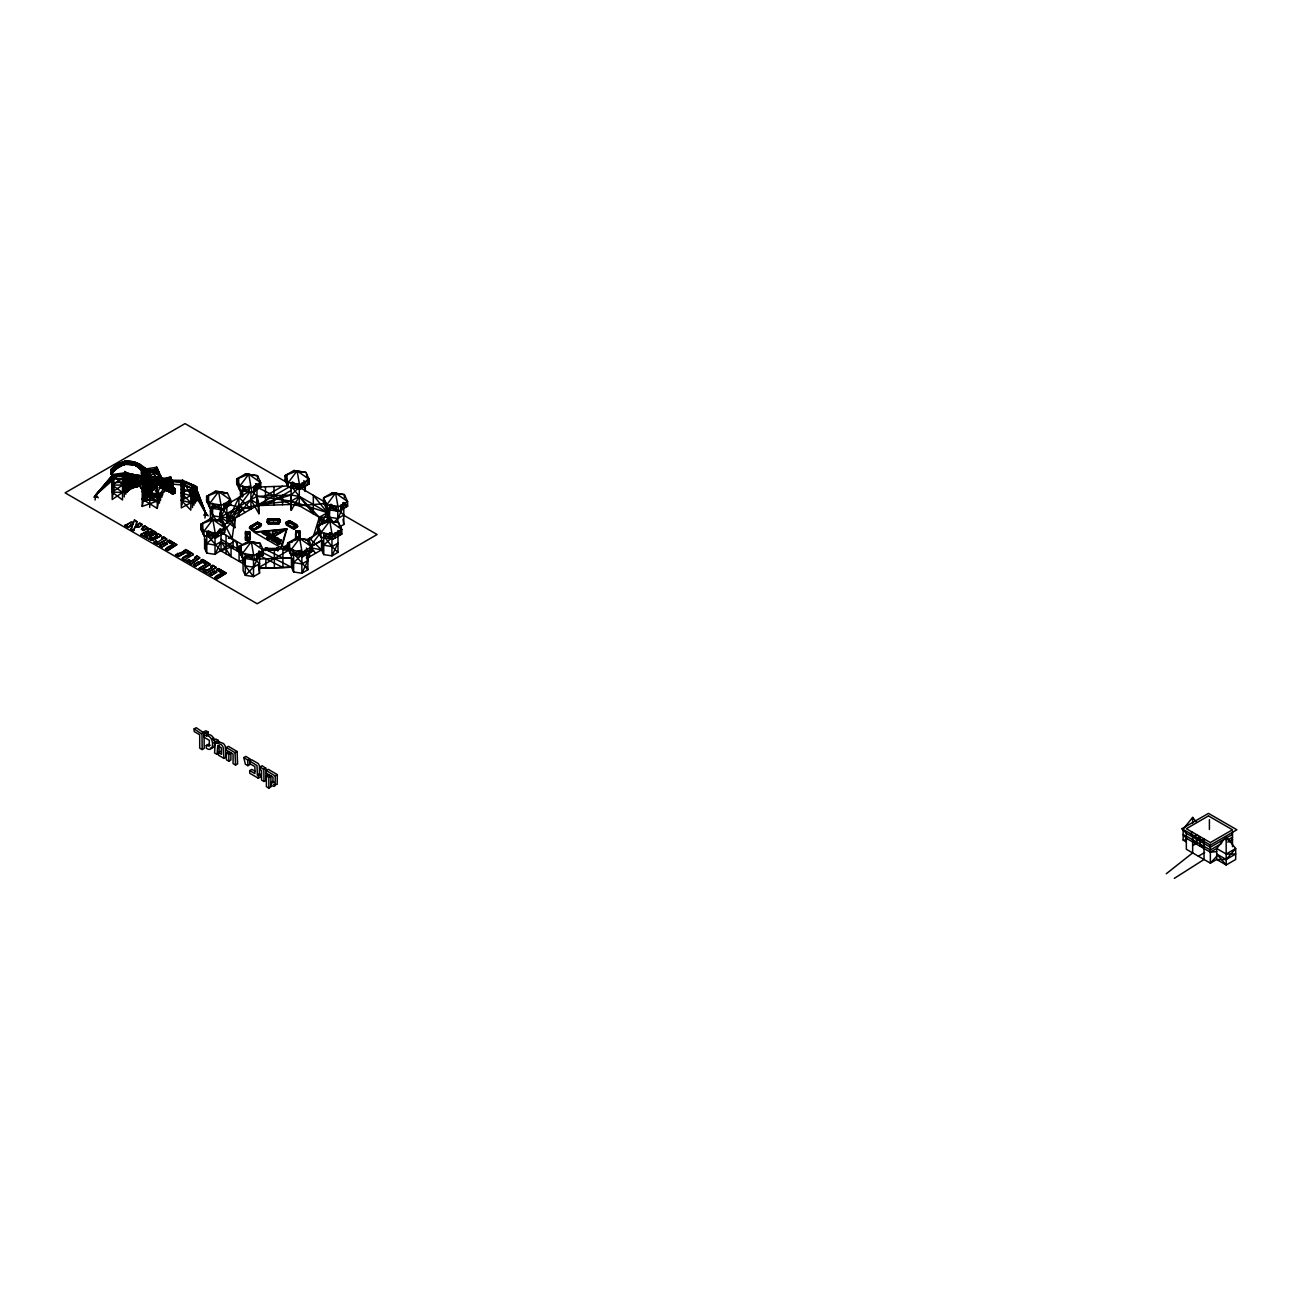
<?xml version="1.0" encoding="UTF-8"?>
<svg xmlns="http://www.w3.org/2000/svg" width="1302" height="1302" viewBox="0 0 1302 1302"><rect width="100%" height="100%" fill="white"/><g stroke="black" fill="none" stroke-linecap="round" stroke-linejoin="round"><path stroke-width="1.5" d="M93.89 497.169L113.014 474.498L113.844 490.024M157.933 478.745L151.227 476.565C148.168 478.42 143.79 504.167 145.157 488.445C146.133 485.825 138.158 480.731 143.904 481.414C143.952 487.892 141.072 480.145 140.746 477.688L141.169 480.698L143.464 482.798M136.677 475.946L125.871 472.659L122.567 474.986L122.502 499.935L112.167 492.123L113.795 482.619L126.766 482.017M124.243 496.957L124.308 473.537L112.574 475.279L95.762 495.037L95.046 500.017M125.806 494.304L125.806 492.807M125.838 482.554L125.871 472.659L113.014 474.498L112.07 477.15L112.2 499.512L122.518 492.433L125.822 486.753M127.287 491.765L127.303 490.268M156.012 484.181L155.198 487.225L150.755 491.131L150.951 493.035L146.638 498.454L149.828 495.02L151.634 488.575L156.11 485.125L155.752 482.098L169.309 478.778L132.755 474.498L129.582 476.158L124.927 471.503L127.319 477.606M265.868 568.095L265.885 558.786M1226.175 839.904L1226.175 836.779L1235.679 848.53L1235.679 859.483L1226.191 864.967L1216.686 859.483L1210.355 863.128L1186.334 849.262L1186.334 833.329L1181.923 828.707L1208.468 813.376L1236.9 829.781L1210.355 845.112L1181.923 828.707M258.561 523.046L257.519 522.118L250.13 526.447L253.499 528.872M280.19 522.151L278.661 521.793L278.221 523.306A14.859 8.577 0 0 1 273.632 523.306A14.859 8.577 0 0 1 269.026 523.306L278.221 523.306C277.635 517.952 281.248 517.984 279.198 522.818M132.104 474.888L130.623 475.442C135.831 471.894 140.388 481.073 137.8 485.141C136.271 488.201 128.719 486.72 127.303 491.977L124.894 491.684L124.699 490.415C126.066 481.512 121.883 490.984 130.135 489.34L142.374 483.905M155.654 485.32L154.71 488.592C151.146 489.536 148.037 500.407 146.654 496.778L146.296 497.901M147.5 493.019C142.26 504.346 156.468 491.359 144.571 492.791L146.508 487.925L144.164 484.295M143.643 483.563C143.22 486.899 145.857 506.608 149.16 493.572L149.714 492.709C152.806 490.691 156.354 486.802 155.687 482.798M144.522 487.192L146.101 498.373L144.961 488.803L150.235 486.167L146.703 484.474C143.497 488.575 145.417 493.523 146.052 494.988C142.26 489.617 162.197 476.223 146.784 490.236L143.952 488.95L142.618 483.286M131.746 475.523L132.755 474.498L135.082 475.181C144.799 484.588 132.169 485.516 127.563 491.147C127.466 493.849 122.762 489.78 125.757 489.064C123.137 490.903 126.148 494.076 127.563 491.147L130.135 489.34L129.907 487.16L126.961 484.946L125.562 486.932C122.583 486.85 129.891 486.557 128.166 483.66L126.587 481.707L126.701 476.255L129.403 476.89L135.392 481.805L137.605 482.44L138.028 481.333L132.43 476.304L131.339 476.776L125.204 483.612L125.399 488.722M126.408 491.733C125.35 485.776 133.846 487.859 134.545 483.107L138.696 481.17M144.131 484.246L148.9 483.026L152.106 485.337L149.242 486.948L146.8 486.606C142.683 483.986 138.305 473.179 143.936 482.033L149.795 481.61L152.659 484.051M258.414 522.899L257.584 522.135M125.513 487.859C125.724 497.755 124.016 486.199 125.497 486.199M147.5 486.346L146.67 480.34L151.227 476.565L159.446 479.331M151.227 476.565L151.097 479.706L147.728 484.604L147.435 483.302L148.265 478.697L157.249 482.261L157.249 508.464L142.227 499.024L144.424 493.686L145.661 494.451M172.385 483.465L173.036 489.178L172.141 485.239L172.971 482.245L170.513 478.68L170.529 476.727L159.316 480.763L161.822 484.279L172.678 489.698L174.761 488.95L175.135 492.758L172.808 494.044L170.383 491.847L159.316 487.615L161.774 486.883L170.318 490.87L171.164 492.888C173.02 495.509 176.649 490.675 174.793 492.4L171.652 493.523L175.217 491.733L175.331 489.991L171.441 484.686L170.513 478.68L166.444 478.436L161.171 483.009L171.376 487.387C176.128 491.668 169.797 494.825 169.439 489.308C170.66 483.27 176.063 488.999 175.217 491.733M164.98 490.528L160.341 495.525L153.018 496.274L149.388 494.353L155.459 486.33L147.142 496.143C147.712 500.945 143.562 495.444 145.157 492.921L145.336 487.859L149.112 488.38L153.457 486.069L155.573 482.391M277.277 549.997L277.261 547.654L279.246 549.298M282.534 504.737L282.664 495.346M145.58 493.8L144.571 492.791L145.206 485.483M145.873 492.612C144.652 498.227 150.267 490.057 148.9 490.626C161.708 486.037 134.106 477.964 149.112 488.38C149.437 491.847 148.2 493.165 148.802 488.95L147.354 487.371L148.737 484.751L156.565 479.82L142.911 477.964L143.692 482.212L147.37 480.568L150.153 480.943L154.01 482.847L152.464 483.726L153.49 485.874L158.828 480.145L152.464 483.726L148.347 483.091L147.728 484.604L151.357 480.975L151.195 479.087L156.012 483.075C153.506 486.476 149.844 486.037 149.828 489.617L147.679 492.14L142.227 491.635L143.627 488.185M142.488 483.66L137.947 485.955L125.822 488.51L126.327 492.319L124.715 491.114L125.773 488.152M145.287 491L148.168 492.84L148.493 491.505M145.726 495.053L146.508 498.096L144.392 492.189L145.173 488.982L142.862 483.856L144.961 490.61L146.247 489.373M267.203 548.793L265.429 547.849L265.25 550.6M268.358 549.46L267.626 548.354L266.405 548.842M267.219 548.793L267.219 548.5A14.859 8.577 0 0 1 271.825 548.5L271.825 548.5A14.859 8.577 0 0 1 276.415 548.5L277.261 547.654M268.375 549.151A14.859 8.577 0 0 1 272.964 549.151L272.964 549.151A14.859 8.577 0 0 1 276.805 549.102M298.972 532.616L298.744 531.07M146.377 488.771L145.157 489.096L144.652 491.57M171.083 491.928L173.329 492.921L172.808 494.044L168.788 491.147L170.188 485.792L171.718 485.255L173.736 488.299M208.157 515.804L205.602 513.069L195.43 486.151L193.998 485.418L190.824 487.778L190.841 510.124L181.287 500.375L183.973 489.422L194.909 493.181M138.386 481.724L136.938 482.277L136.417 485.353L128.149 487.534L124.504 484.067L128.41 478.518M268.912 522.183L268.879 520.393L269.026 523.306L268.586 521.793L267.056 522.151L268.114 522.867M276.529 548.207C278.221 551.885 275.536 548.093 268.212 550.095M146.198 493.653L146.215 492.986M148.347 494.174L148.347 492.953L148.688 493.995M143.773 481.17L142.911 477.964L146.703 484.474L146.849 487.29L144.587 489.715L145.14 491.049M148.363 491.245L147.744 492.27M148.9 490.626C149.258 492.189 155.15 486.281 155.654 483.726M220.152 521.174L220.835 507.926L220.835 522.688M328.853 521.451L329.455 510.058M269.026 522.46A14.859 8.577 0 0 0 273.632 522.46L273.632 523.306L273.632 522.46A14.859 8.577 0 0 0 278.221 522.46M133.455 474.709L149.095 477.297L135.082 475.8L133.309 474.481L131.258 475.051L125.35 473.244L127.157 476.532L124.927 471.503L138.028 481.333L132.902 480.91C130.493 483.254 125.773 480.405 125.464 483.465C121.9 487.778 132.527 485.5 133.243 483.172L134.545 483.107L134.106 482.017L126.75 482.879L125.204 483.612L124.992 486.639L127.547 484.832M325.598 503.532L299.281 505.729L291.062 504.46L291.062 495.02L299.281 487.192L325.598 502.393M131.03 476.369L128.231 474.27L134.236 478.339L135.392 481.805L128.166 483.66L125.887 481.935L127.921 480.503L127.677 478.68L128.491 480.584M298.711 537.921L299.981 536.961L297.198 536.782M141.121 479.999C142.553 479.917 141.527 479.543 140.746 477.688L143.383 480.877L141.397 482.147M171.278 480.357L170.529 476.727L171.587 481.105L172.222 479.901L167.128 479.055L163.482 482.098L163.954 485.255L162.652 488.429L170.627 492.416L168.218 490.919L167.958 488.689L172.938 482.782L168.202 483.53L166.184 485.207L162.034 483.579L159.316 480.763L168.202 483.53L171.376 487.387L170.171 489.585L171.441 492.644M125.464 483.465C122.242 490.821 130.916 475.653 136.58 482.733L137.605 482.44L135.571 477.85L133.309 475.588L130.623 475.637L126.31 482.554L126.31 484.084L129.907 487.16M124.878 487.371L124.943 485.939L124.894 487.143M127.336 478.745L127.482 476.402L132.902 480.91L131.307 484.751L129.809 483.628M129.403 487.632L130.233 488.266C130.9 490.642 123.82 491.407 126.685 488.25M126.05 488.266L126.017 486.736L126.506 488.201M147.159 495.265L147.451 494.158L147.224 495.492M257.552 522.525L261.344 523.99L260.709 526.35M285.789 546.677A14.859 8.577 0 0 0 284.292 547.686A1.676 1.156 48.1 0 1 284.292 546.84C281.281 545.196 286.652 552.064 286.814 547.556M329.064 522.216L328.462 510.384L327.355 512.663L319.332 517.301L313.505 535.952L311.211 538.589M219.501 521.06L220.835 507.926M220.005 520.686L220.835 512.483M328.218 521.272L329.552 508.154L336.144 509.163M328.722 520.979L329.064 517.708M128.149 487.534L128.263 490.952L125.562 491.782M246.745 532.453L246.745 533.039M296.498 524.543C294.04 525.471 298.907 525.829 297.279 526.594M295.554 526.366L289.223 522.509L289.077 520.979M145.254 492.286C145.97 489.943 140.876 479.51 143.806 487.729L145.303 492.107L143.448 487.192L144.001 484.767M155.98 484.718L148.558 491.7M151.52 491.977L151.618 489.373L149.6 490.398M156.549 482.798L158.828 480.145C153.555 483.514 158.047 482.131 147.647 486.736L146.215 491.359L148.444 492.107L146.052 493.67M164.996 488.12L161.627 487.925L161.822 484.279L158.779 484.67L164.28 487.257L165.387 489.991L170.432 492.075M125.741 491.196L125.871 490.105M143.952 488.95C142.423 486.297 143.969 481.349 143.301 486.883C145.905 491.554 144.831 485.532 143.236 484.686L143.09 483.807L145.206 489.991M146.654 495.411L146.377 498.406L146.98 496.567L145.515 496.371M147.093 496.762L146.638 498.113L147.842 495.769L145.482 495.444L146.231 498.259M142.504 480.389L141.104 481.04M285.805 547.524L288.93 545.375M142.439 482.163L143.725 480.454L142.813 482.521M204.919 518.05L205.602 513.069L195.43 486.151L185.063 481.61M228.306 538.182L232.098 538.768L234.881 518.359L250.928 499.822L258.968 504.46L291.257 501.091L327.355 512.663L328.82 515.722M288.507 544.269A14.859 8.577 0 0 0 287.53 544.968L287.53 545.815A14.859 8.577 0 0 0 286.635 546.222M148.737 484.751L148.884 483.644M169.569 483.986L167.991 479.331L165.517 479.364L173.719 489.324L173.719 491.912M126.75 486.264L126.603 480.568L127.612 479.754L130.102 481.626M128.084 478.013L127.921 480.503L126.799 478.339L127.612 479.754M155.735 482.065L154.971 487.111L150.381 489.796M156.549 532.746L153.652 531.086L151.65 532.485L152.725 533.12L151.65 532.485M280.19 519.726L279.295 520.344M278.384 550.6L278.384 548.175L277.57 548.777M152.399 530.711C131.046 540.135 160.244 531.297 149.584 528.726C145.385 529.051 149.958 531.704 147.565 529.881M278.888 523.99L268.358 523.99L268.179 519.042L269.498 518.766L268.651 519.27M147.435 497.25L149.079 494.809L145.092 492.693M142.162 483.058L132.088 483.856L131.437 487.941L131.958 485.662L130.281 483.791L125.285 488.087L124.764 492.042L125.806 491.586M146.54 497.738C153.213 495.248 141.788 492.677 146.54 496.697M266.373 549.346L267.415 549.314M294.333 528.319L294.268 527.147L293.487 528.4L286.993 524.641A1.676 0.96 -60 0 1 286.993 523.795L285.724 522.428L286.359 524.787M126.587 481.707L124.748 483.27L126.408 486.232L124.504 484.067M136.824 522.086L134.431 519.986L133.585 522.444L130.835 522.428L124.927 525.503L127.759 524.82M158.698 475.914L156.761 467.255L145.873 477.688L145.515 475.409L147.159 472.74C152.057 468.639 158.47 472.642 161.415 477.167L156.761 467.255L141.332 469.648L141.332 473.147L143.366 477.59L143.366 474.091L141.332 469.648L149.876 472.854M152.822 540.411L161.041 535.952L158.079 533.641C153.457 534.097 159.186 536.847 156.061 534.797M298.728 537.498L295.798 537.921A1.676 1.367 0 0 0 295.798 538.768A14.859 8.577 0 0 1 295.798 536.115A14.859 8.577 0 0 1 295.798 533.446A1.676 1.335 20.7 0 1 295.798 532.616L299.997 532.616M112.135 488.706L113.795 479.217L126.782 477.915M251.237 526.057L257.438 522.525M144.327 487.876L142.797 485.093L143.594 483.335M112.102 482.57L113.437 475.1L95.762 495.037L98.285 497.755M124.992 486.639C124.211 484.035 127.14 489.015 128.914 483.595L129.11 481.545L136.58 482.733L134.025 480.731M127.189 480.926L127.384 479.868L129.11 481.545L128.67 485.679M130.233 485.06L130.428 482.586L126.994 479.95M245.46 537.4L248.259 537.221M279.084 519.173L279.067 521.63M112.07 478.013L112.574 475.279L112.704 496.778M149.291 495.737L145.173 495.183L146.036 498.064M145.808 495.297L148.298 492.01L146.166 493.051M171.441 484.686L173.443 489.21L172.499 483.905L172.141 485.239L172.873 488.559L172.971 482.245L168.642 482.586L165.338 484.995L165.81 489.894L168.381 491.326M149.388 494.353L159.446 495.737L157.249 501.075L142.227 506.413L145.043 492.14L142.227 491.635L145.661 489.682M157.249 508.464L160.065 494.19M249.789 528.156L250 526.871M153.457 485.369L151.862 485.727L153.961 485.288L152.741 490.138L148.754 494.239M153.213 484.507L151.357 483.498L151.732 484.962L149.909 482.505L147.305 481.952L144.506 483.97L144.457 478.81L154.271 480.145L153.164 482.033L150.397 481.659M124.341 464.375L116.448 468.525L111.288 474.319L110.768 469.697L118.417 463.61L125.171 461.136L137.768 465.237L147.435 473.912L147.565 472.838L148.851 477.004L155.377 476.337L161.887 478.794L156.989 472.659L151.162 470.933L147.565 472.838L145.336 476.451M143.627 481.577L147.484 479.95L153.164 482.033L156.565 479.82L154.987 482.179L151.097 479.706L144.896 479.966L149.746 478.859L153.457 480.161L155.687 478.241L161.806 483.547L161.774 486.883L158.453 484.865L155.784 485.076L151.781 491.505L152.692 490.48M173.117 492.888L174.631 493.393L174.793 492.4M195.756 495.297L190.824 502.735L181.32 507.878L181.206 486.688L182.654 480.324L193.998 485.418L205.602 513.069L203.747 515.201M181.222 489.845L182.687 483.644L182.785 502.002M260.546 524.299L260.075 525.357A1.676 0.96 60 0 1 260.075 526.203L253.581 529.963L252.8 528.693L252.751 529.865M111.956 471.584L111.288 474.319L114.527 469.599M122.534 488.25L127.319 479.982L126.31 482.554L132.137 479.901L131.811 478.697L136.856 477.134M156.012 483.644C154.743 487.908 147.842 487.811 148.054 492.693L144.05 492.189M171.246 483.595L172.629 483.579L172.141 485.239M181.255 496.176L183.956 485.207L171.929 484.018M258.024 524.169L258.431 523.176L251.335 527.815L253.581 529.117A1.676 0.96 60 0 1 253.581 529.963A14.859 8.577 0 0 0 256.82 528.075A14.859 8.577 0 0 0 260.075 526.203L257.845 524.055M251.188 525.862C247.608 528.563 258.593 522.737 258.61 522.802M155.605 485.76L154.092 488.641L151.178 490.252M145.97 493.393L146.003 491.912M148.314 492.058L147.565 489.373M128.996 462.715L137.296 466.36L144.229 472.317L134.334 464.472L130.9 464.179M145.368 493.474L144.717 492.742L146.898 493.051L145.385 492.937M154.58 488.087L155.459 486.33M281.02 547.475L286.489 529.328L268.049 539.972M165.875 548.907L168.039 550.144L176.779 544.594L168.039 550.404C158.47 548.337 186.691 539.663 165.875 549.151M222.43 573.352L216.555 569.723L218.573 568.551L226.027 573.026L217.288 578.82C207.718 576.753 235.922 568.095 215.123 577.567M276.463 550.16L275.959 549.151L276.968 548.972M114.901 466.279L113.925 467.092L119.068 463.479L120.533 464.847L119.833 466.588L112.607 471.536L116.366 466.116L125.171 461.136C134.855 460.192 143.057 465.579 149.73 471.959L138.696 464.375C129.305 458.483 117.75 461.982 110.768 469.697L113.486 469.387L125.399 463.17L132.69 463.919L139.46 467.532M146.019 493.963L145.726 495.069M267.056 522.151L267.122 519.547L268.179 519.173M142.195 524.69L139.347 526.854L134.936 527.212L133.634 530.532C127.547 530.956 135.831 521.353 131.307 524.494M172.401 486.525L172.238 484.002M145.629 489.113L145.287 491.733M151.927 476.516L144.424 477.281L146.752 477.02L144.896 479.966M125.317 461.494L125.871 464.407L134.041 464.733M136.889 521.484L135.587 525.617L138.663 524.755M144.685 491.131L142.96 483.547L143.236 484.686M292.087 542.348L291.046 542.316M125.838 486.216L126.115 485.223L126.408 486.232M127.498 487.436L127.563 486.004L128.052 487.078M128.068 487.469L127.759 486.46M131.176 529.117L132.999 523.778M278.156 550.095L266.682 549.607M126.929 488.706L124.699 486.785L126.213 484.653M146.573 498.227L147.142 496.143L151.748 491.977M172.678 489.698L172.108 492.498L175.331 491.326L175.07 490.496M133.634 530.532L134.936 526.968L139.347 526.61M232.879 519.514L238.901 504.411L244.922 512.565M153.327 489.959C149.925 489.633 156.321 487.257 156.582 482.505L153.164 483.107C156.094 485.711 153.148 490.594 158.453 484.865L158.453 481.414L161.774 486.883L158.779 484.67M174.338 490.236L173.915 487.811L171.848 488.104C167.34 496.062 175.217 484.214 175.005 490.219M146.703 484.474L147.126 483.416M118.075 466.913L116.057 468.997L117.18 466.734L115.308 465.888L111.956 468.883L111.288 474.319L113.486 469.387L112.118 469.55M148.347 482.293L149.73 479.689M147.093 487.339L147.728 485.451M146.475 496.062L147.093 494.532M149.746 496.355L157.249 501.075L142.227 499.024L157.249 493.686L159.365 488.527M125.741 487.794L126.017 486.736L125.952 487.941M249.659 540.216L245.46 540.265L245.46 531.362C247.885 530.956 248.308 539.923 245.46 537.938M144.083 471.747L137.296 466.36L138.696 464.375L149.046 473.065L149.046 471.942M144.994 472.154L148.33 471.112L146.524 471.047L144.18 473.7L146.426 475.539L146.426 477.313L141.495 470.347L143.155 467.988L145.515 468.476L144.115 469.127L143.871 468.167M245.59 536.961L246.062 531.737L245.818 536.587M172.238 482.619L172.775 481.447L168.479 480.861L166.444 478.436L166.444 480.145M138.5 483.384L145.14 477.964L137.41 477.98L134.92 482.293L134.106 482.017L135.75 481.577L134.92 482.293L132.039 480.715M125.92 484.767L124.797 486.72M211.917 517.22L210.419 520.442L210.419 507.373M295.7 526.008L293.568 527.31M221.031 539.288L240.333 550.437L235.076 540.476L215.025 554.375L206.79 553.106L204.593 548.354L206.79 543.666L213.642 537.156M226.857 506.299L226.857 522.981L238.901 497.494L250.928 509.082L250.928 492.368M254.525 558.997L259.537 563.701L258.431 566.044L259.537 573.124L253.516 576.607L245.297 575.321L243.1 570.585L243.1 557.614M307.89 541.665L309.502 538.263L321.529 549.851L323.742 554.587L331.961 555.856L337.983 552.39L337.983 530.451M221.861 509.814L218.638 491.603L209.817 503.321L221.861 505.176L230.682 500.082L218.638 491.603L206.595 496.355L209.817 503.321L209.817 507.943L221.861 509.814L230.682 504.72L230.682 500.082L227.459 493.132L218.638 491.603L215.416 491.261L206.595 496.355L206.595 500.993L209.817 507.943L217.011 507.015L212.47 506.022L210.419 511.019L216.734 521.109L220.835 517.024L250.928 499.659L256.201 488.657M258.789 556.166L253.516 567.167L245.297 575.321L245.297 553.383M163.482 482.098L162.034 483.579L162.132 486.297L163.694 488.917L166.005 489.78L158.453 484.865L164.085 488.445L164.866 491.554M174.24 491.277L173.638 492.302L174.631 493.393L175.103 492.4L174.81 491.57L173.605 493.246M132.43 486.281L137.491 486.915L137.166 485.353M181.206 486.688L181.19 482.896L182.654 480.324L183.338 480.845L171.425 480.422M179.725 482.196L181.466 482.391L178.162 480.845L179.92 481.805M144.034 487.127L145.352 489.389L148.037 489.829L149.112 488.38M278.319 520.491L269.026 520.637M122.567 478.762L125.871 472.659L138.207 475.93M122.551 481.919L125.855 475.962M144.734 489.845L144.896 491.212M270.914 538.052L274.852 533.397L284.878 529.979M126.766 482.342L127.287 480.226M125.838 479.282L122.551 485.076L112.167 492.123L122.518 492.433L112.232 485.044L113.811 475.474L122.551 485.076L112.232 485.044L126.978 475.458M250.928 499.659L256.95 496.339L291.062 495.02L291.257 510.351L299.281 496.29L292.071 487.225M320.325 524.82L327.355 512.5L313.326 495.297L313.326 513.834L299.281 496.453L291.062 495.02L226.857 513.72L221.828 508.887M138.696 464.375L138.989 465.579L140.665 464.781L134.041 461.852L132.69 463.919L133.178 462.633L125.187 461.64M127.059 480.633L128.345 478.729L128.052 481.219M150.934 491.993L152.676 489.764M164.329 488.152L170.025 491.961L166.477 490.187L166.184 485.207L167.567 485.402L167.323 490.561L170.936 492.465L169.683 491.554M125.871 489.08L130.997 488.152L131.209 485.613L138.175 484.588M144.652 490.333C150.316 493.881 151.211 487.339 148.233 485.418M146.54 497.136L145.466 496.518L145.45 493.783M149.291 495.525L147.647 496.843M278.368 548.354L277.684 550.551M154.792 487.778L153.05 489.91M190.824 488.641L192.501 486.069L181.971 481.333L172.141 481.04M190.824 493.181L195.43 486.151M190.824 499.333L196.732 490.398L196.716 486.655L183.956 481.87M193.852 490.952L190.743 495.639L181.287 500.375L190.824 502.735L181.238 493.019L183.354 484.23L183.436 499.35M196.716 486.655L196.732 490.398L205.602 513.069L190.824 487.778L181.19 482.896M294.089 527.066L296.937 524.885L290.02 520.898M142.911 477.964L144.847 480.894L144.457 478.81L146.67 480.975L150.853 481.545L154.271 480.145L152.578 482.57L153.831 483.595L156.565 479.82M174.061 493.214L172.596 493.084L173.719 493.718L173.996 492.172M298.972 536.782L299.932 536.75M155.443 482.147L154.027 482.326L154.271 483.335L158.828 480.145L155.915 481.805M124.992 489.438C123.836 482.554 134.22 484.572 138.354 482.651M220.038 528.758L218.036 531.46L221.031 532.046L216.523 534.65M226.857 522.981L249.789 492.091M310.364 546.352L319.234 534.406M147.224 495.444L159.446 503.109L159.446 494.548L164.085 488.445M135.082 486.33L137.605 486.313M130.281 487.55C127.661 489.21 133.178 488.152 130.281 487.241M186.023 560.771L188.79 559.811L191.182 561.422L196.016 558.119L194.812 557.419L196.83 556.003L199.743 557.777L191.394 563.88L189.848 562.985L190.955 561.308L188.351 561.878L186.023 560.527L188.351 562.122L190.955 561.308M1196.212 821.822L1192.648 817.412L1183.144 829.162L1183.144 840.115L1186.317 841.955M172.271 492.433L172.808 494.044L173.003 490.935M136.938 482.277L133.553 487.127M149.16 493.572L150.039 492.888M137.491 486.915L139.07 485.028L145.678 493.523L146.735 489.324L146.605 490.431M313.505 535.952L318.453 530.191M324.621 522.997L329.552 517.252L337.788 518.522L343.793 515.055L338.78 510.351M155.687 487.29L160.341 495.525L163.954 491.7M224.188 530.598L234.881 518.359L226.857 513.72L228.241 512.923M162.669 484.328L167.795 479.852L172.548 480.65L171.587 481.105M113.795 479.217L95.762 495.037L112.07 477.15L127.124 473.944L122.567 474.986M125.204 486.541L125.366 483.953M1216.686 856.342L1210.355 863.128L1210.355 844.119M1229.967 842.101L1232.489 839.383L1227.753 842.134M147.842 492.498L146.784 490.236M168.642 482.586L169.683 482.196M154.32 487.599L155.198 487.225M147.728 527.847L143.643 530.37L141.446 529.1L143.643 530.614L147.728 527.847L144.473 525.78L142.455 527.18L143.822 527.977L142.455 527.18M153.978 484.246L155.133 484.181L152.285 486.102L152.171 488.999M95.762 495.037L113.616 477.15L126.196 475.702M155.67 482.635L158.828 480.145C157.933 482.928 154.857 481.235 156.989 482.163M168.479 480.861L169.569 483.026L168.479 480.861L164.198 484.539L164.28 487.257L173.117 491.245M161.66 538.019C165.338 540.265 158.763 537.433 163.678 536.863L166.542 539.533L157.884 544.529L154.059 542.316L156.077 540.916L157.737 542.12L156.077 541.16L154.059 542.316M216.165 567.346L207.116 572.717L203.307 570.748L207.116 572.961L216.165 567.607L212.91 565.296C208.011 565.865 214.586 568.681 210.891 566.451M306.409 566.598L307.89 569.755L293.65 553.431L301.869 554.701L293.65 562.545L291.436 567.216L293.65 571.969L301.869 573.238L307.89 569.755L307.89 553.09M330.578 538.654L323.742 545.164L321.529 549.851L306.491 558.525M127.759 524.56L130.835 522.183L133.585 522.444M124.748 483.27L125.187 484.442M321.871 524.25L329.552 517.252L333.67 522.607L337.788 518.522L343.793 505.941L343.793 502.523M134.041 461.852L132.902 462.894L125.22 462.161L118.417 463.61M134.334 464.472L125.773 464.244L119.361 466.067L124.162 464.326M135.392 481.805L125.838 474.644L132.186 476.369L134.822 474.986L130.607 478.225M145.124 489.275C145.059 481.642 142.195 486.492 146.784 485.223L150.039 485.76M125.855 487.876L124.862 488.527L126.75 489.943M124.927 525.503L128.263 527.424L132.999 524.039M128.263 527.424L131.307 524.755M138.419 480.519L144.001 479.445L146.752 477.02M148.151 492.482L144.31 491.684M138.061 484.914L136.108 485.532L135.652 487.208L133.683 486.183M260.921 525.145L257.959 523.437M124.846 485.825L125.448 484.539M269.026 520.784L268.505 518.749M155.524 484.084L154.303 484.442L155.573 483.953M133.309 475.588L135.327 475.376L131.616 476.971L132.967 478.518M126.424 482.7L126.538 481.252L128.54 482.749M149.242 486.948L150.235 486.167M1166.283 873.74L1192.648 852.908L1192.648 836.991L1190.451 833.622L1192.648 832.352M142.748 481.821C140.274 484.653 145.645 479.575 142.927 482.375M174.924 492.905L171.652 493.523M193.087 554.652L184.526 559.925C174.989 557.858 203.177 549.2 182.378 558.672M192.615 555.254L192.875 553.724L185.681 549.574L183.663 550.974L184.526 551.478L183.663 550.974M267.577 536.88L270.263 538.426M169.813 485.272L167.567 485.402L172.938 482.782M210.045 564.319L201.436 569.43L199.271 568.437L201.436 569.674L210.045 564.563L202.738 559.404C194.226 561.292 217.564 568.193 200.72 560.576M225.881 573.466L217.288 578.576L215.123 577.323M141.706 482.114L144.376 484.702L143.236 483.97L145.319 482.684L140.746 477.688L142.423 481.724M191.394 563.88L199.613 557.988M191.182 561.422L196.016 557.874L194.812 557.419M268.733 549.916L267.528 550.014L267.626 548.354M129.582 476.158L131.258 475.051M1174.306 878.378L1204.024 859.483L1204.024 840.457M158.16 475.946L160.341 474.921M145.319 482.684L143.643 483.205M142.732 481.252L143.741 480.65M141.918 479.901L141.169 480.698M207.815 535.871L221.031 550.892L233.074 546.238M315.507 553.317L310.673 546.759L321.529 540.411L323.742 545.164L331.961 546.596L337.983 552.39M265.478 505.322L291.062 490.48M286.912 523.469L289.044 522.607M137.752 524.234L139.77 523.062L142.097 524.413L140.242 526.48M137.752 524.478L139.77 523.306L142.097 524.413M141.446 529.344L143.822 527.733M147.565 530.142L149.584 528.97L152.448 530.63M156.061 535.041L158.079 533.885L161.09 535.627L151.699 540.444L140.779 534.666L148.542 530.451M245.508 473.895L236.687 478.99L236.687 483.612L239.91 490.577L251.953 492.433L260.774 487.339L260.774 482.716L257.552 475.751L245.508 473.895L257.552 475.751L257.552 478.843M140.779 534.666L148.542 530.695M206.595 500.993L208.597 499.838L208.597 495.199M236.687 483.612L238.689 482.456L238.689 479.364M144.961 534.487L147.435 535.919L152.725 532.86M144.961 534.731L147.435 536.164L152.725 533.12M157.265 535.74C151.943 541.388 144.294 536.994 156.061 533.429M149.584 537.417L156.5 533.071L153.652 531.086M157.265 535.496L151.976 538.393L149.584 537.173M214.228 505.404L212.617 506.332L216.734 504.655L219.468 506.624M161.66 538.279L163.678 537.108L166.916 538.93M157.737 542.12L163.027 538.816M220.347 512.842L220.347 521.956C217.613 518.261 232.977 498.894 224.058 505.746L230.682 504.72L228.778 500.603M256.217 483.628L256.95 486.753L254.15 488.364L260.774 487.339L258.87 483.237M154.059 542.071L157.884 544.285L166.542 539.288M223.846 506.185L249.219 491.538M253.939 488.82L256.95 487.078L287.644 486.037M160.016 545.505L165.224 542.495L167.388 543.748L162.164 547.003L160.016 545.505L162.164 546.759L167.388 543.748M173.182 544.936L167.323 541.29L169.325 540.135L176.779 544.838M160.016 545.766L165.224 542.739L167.388 543.992M167.323 541.534L169.325 540.379L176.405 544.448M209.589 519.173L200.768 524.267L200.768 528.905L203.991 535.854L216.051 537.726L224.855 532.632L224.855 527.994L221.633 521.044L209.589 519.173L221.633 521.044M236.866 509.505L240.935 507.162M234.881 514.502L242.921 509.863M215.025 535.513L206.79 534.243L208.401 533.315M292.429 481.952L299.281 486.867L291.062 485.597L292.673 484.67L300.306 489.08L309.127 483.986L309.127 479.348L305.889 472.398L293.845 470.527L285.024 475.621L285.024 480.259L288.263 487.208L300.306 489.08L297.084 470.868L285.024 475.621L288.263 482.586L288.263 487.208M189.685 554.457L185.958 552.308L178.651 556.524L175.542 554.717L184.526 551.234M177.56 553.317L178.52 554.115L184.526 551.478M175.542 554.717L178.651 556.279L185.958 552.064L189.685 554.213M300.778 486.004L305.303 483.4L300.778 486.33M216.523 534.976L221.031 532.372L242.351 544.659M327.355 512.5L299.281 496.29L291.257 501.091L256.95 496.339L251.937 491.505M193.412 564.791L198.62 561.78L200.785 563.017L195.56 566.289L193.412 564.791L195.56 566.044L200.785 563.017M193.412 565.035L198.62 562.025L200.785 563.278M200.72 560.82L202.738 559.665L209.801 563.733M260.546 526.61L253.109 530.907L249.984 528.27M199.271 568.177L206.579 563.961M199.271 568.437L206.579 564.205M248.096 541.404L239.275 546.498L239.275 551.137L242.498 558.086L254.541 559.958L263.362 554.864L263.362 550.225L260.14 543.276L248.096 541.404L260.14 543.276L260.14 546.352M332.352 492.758L323.531 497.852L323.531 502.491L326.753 509.44L338.813 511.295L347.618 506.218L347.618 501.579L344.395 494.63L332.352 492.758L344.395 494.63L344.395 497.706M285.594 522.672L289.549 520.572M203.307 570.504L205.309 569.348L206.985 570.309L212.275 567.249M286.456 522.688L288.832 520.67L288.995 522.183M203.307 570.748L205.309 569.592L206.985 570.553L212.275 567.493M210.891 566.695L212.91 565.54L216.165 567.607M286.163 523.616L289.109 521.874M325.533 501.319L323.531 502.491L326.769 504.346M289.223 522.509L286.993 524.641A14.859 8.577 0 0 0 290.232 526.513A14.859 8.577 0 0 0 293.487 528.4L293.487 527.554A14.859 8.577 0 0 1 290.232 525.666A14.859 8.577 0 0 1 286.993 523.795A1.676 1.156 -48.1 0 0 286.993 524.641M268.082 536.603L270.735 538.149M267.805 539.842L286.245 529.198L254.85 532.355M209.248 573.938L214.472 570.927L216.62 572.164L211.412 575.435L209.248 573.938L211.412 575.191L216.62 572.164M209.248 574.182L214.472 571.171L216.62 572.424M216.555 569.967L218.573 568.811L226.027 573.026M249.691 557.158L245.297 556.475L246.908 555.547M297.849 526.317L294.122 529.263M256.738 555.889L259.537 554.261L258.805 551.137M340.994 507.243L343.793 505.615L343.061 502.491M256.527 556.328L259.537 554.587L259.537 551.185M340.782 507.682L343.793 505.941L340.782 505.209M296.433 538.052L287.612 543.146L287.612 547.768L290.851 554.733L302.894 556.589L311.715 551.495L311.715 546.873L308.476 539.907L296.433 538.052L308.476 539.907L308.476 542.999M326.525 520.67L317.704 525.764L317.704 530.402L320.943 537.352L332.986 539.207L341.808 534.129L341.808 529.491L338.569 522.541L326.525 520.67L338.569 522.541M259.537 563.701L253.516 567.167L245.297 565.898L243.1 561.308L244.206 559.03L245.297 565.898L253.516 576.607L253.516 559.893M319.722 529.23L317.704 530.402L320.943 532.258M259.033 567.395L289.76 549.656M306.051 540.249L321.529 531.314M300.502 550.307L290.851 554.733L290.851 550.095L287.612 543.146L299.655 538.377L311.715 546.873L302.894 551.95L290.851 550.095L299.655 538.377L302.894 556.589L298.044 553.789M343.793 507.764L343.793 524.478L339.285 527.082L339.301 524.12M310.722 546.824L321.529 540.574M328.137 536.408L332.986 539.207L329.748 520.995L320.943 532.713L332.986 534.585L341.808 529.491L329.748 520.995L317.704 525.764L320.943 532.713L320.943 537.352M303.366 553.513L307.89 550.909L303.366 553.838M333.458 536.131L337.983 533.527L334.972 532.957M333.458 536.457L337.983 533.853M306.816 554.489L313.522 550.616M194.144 728.892L196.211 727.704L204.056 733.01L204.202 748.39L202.152 749.561L199.694 748.145L199.694 734.751L194.144 731.545L194.144 728.892L201.989 734.198L202.152 749.561M203.763 731.903L206.139 733.27L206.139 735.809C214.635 735.077 214.7 754.476 206.253 748.145L206.253 745.493L209.231 746.176L209.378 740.333L203.763 737.095L203.763 731.903L205.83 730.715L208.19 732.082L208.19 734.621C215.318 733.921 217.483 749.545 210.354 748.048M201.647 733.417L203.698 732.229M206.139 733.27L208.19 732.082M206.139 735.809L208.19 734.621M211.656 739.243L213.707 738.055M206.253 745.493L208.32 744.305L210.192 745.281M216.148 741.587L218.199 740.399L218.882 741.782L216.832 742.97L213.74 740.203L215.79 739.015L218.199 740.399M226.385 747.511L228.436 746.323L237.094 751.514L237.599 763.867L235.548 765.055L233.074 763.623L233.074 754.021L226.385 750.164L226.385 747.511L235.044 752.702L235.548 765.055M218.882 741.782L223.342 743.442A5.647 3.255 60 0 1 225.197 746.062L226.043 757.194L223.993 758.382L218.492 755.209L218.492 752.556L220.543 751.368M213.74 742.856L215.237 743.719L214.553 752.947L217.011 754.363L219.078 753.174L219.078 745.525M226.385 752.898L228.436 751.71L230.893 753.142L230.893 760.01L228.843 761.182L226.385 759.766L226.385 752.898L228.843 754.314L230.893 753.142M235.044 752.702L237.094 751.514M243.816 757.569L245.866 756.381L249.772 758.854L249.935 764.502L247.885 765.69L245.378 764.241L243.816 757.569L247.722 760.043L247.885 765.69M247.722 760.043L249.772 758.854M249.626 760.921L251.677 759.733L258.252 763.525L259.407 765.674L259.407 773.811L257.357 774.999L257.015 765.625L249.626 760.921L249.626 763.574L254.899 766.618L254.899 773.583L249.707 770.589L249.707 773.242L258.284 778.189L260.335 777.001L259.407 773.811M249.707 770.589L251.758 769.401L255.225 771.386M260.058 766.943L262.109 765.755L265.885 768.343L266.047 780.289L263.997 781.477L261.539 780.061L261.539 770.458L260.058 769.596L260.058 766.943L263.834 769.531L263.997 781.477M263.606 769.091L265.657 767.92M257.357 774.999L260.335 774.348M266.389 775.943L268.44 774.755L270.897 776.171L270.897 786.896L268.847 788.084L266.389 786.668L266.389 775.943L268.847 777.359L270.897 776.171M275.259 776.025L277.066 774.478L268.277 769.319L266.226 770.507L275.259 776.025L275.113 785.611L274.038 786.424L270.718 785.366L270.718 782.714L272.769 781.525L274.071 782.128M1196.668 834.663L1194.471 835.933L1196.668 839.302L1196.668 844.266M1200.021 836.6L1197.807 837.87L1200.021 841.238M1192.648 845.6L1197.401 842.866M1204.024 838.911L1201.827 840.197L1204.024 843.55M1232.489 834.419L1210.355 847.211L1186.334 833.329M1198.345 856.195L1204.659 852.55M1227.753 839.936L1232.489 837.202M1186.334 838.309L1210.355 852.175L1216.686 848.513L1226.175 836.779L1226.191 864.967L1216.686 853.998L1226.191 859.483L1235.679 854.014L1226.191 854.014L1216.686 848.513L1216.686 859.483L1226.191 859.483L1235.679 848.53L1226.191 854.014M265.478 496.013L282.534 486.216M135.571 477.85L133.683 476.434L129.988 476.288M144.001 479.445L137.003 481.04L138.061 479.364M145.059 489.064L143.952 486.297M132.43 476.223L131.339 476.776L134.806 475.263M267.594 549.249L275.959 549.151M286.228 546.954L287.319 546.726L286.31 546.921M149.079 475.914L153.799 473.619L158.502 474.107L161.415 477.167M164.833 488.38L163.694 488.917L162.864 484.767M137.768 465.237L139.802 464.293M137.296 466.36L138.468 465.807M139.965 467.304L138.956 467.776L138.272 465.009M142.064 469.013L144.489 467.89M141.495 470.347L142.667 468.736L146.654 471.633M138.045 525.113L136.238 525.503M131.486 477.411L130.607 477.801L131.486 476.727L137.605 482.44M131.486 477.85L127.547 481.268L127.547 482.57M132.43 477.411L133.683 476.857M128.865 481.219L125.204 483.612L125.952 482.277M124.813 484.165L126.31 484.084M128.524 488.462L127.01 486.688L130.281 484.393L131.958 485.662M130.818 486.688L129.403 485.63L130.281 484.816M125.285 488.087L127.01 487.322M130.509 488.315L129.403 488.006L130.054 488.494M125.513 490.675L125.22 491.847M216.832 742.97L221.291 744.63A5.647 3.255 60 0 1 223.147 747.25L223.993 758.382M126.294 485.76L125.366 485.516M191.557 488.771L181.238 493.019L190.743 495.639L184.803 483.579M249.284 490.301L242.563 488.641L249.561 486.151M291.062 485.597L295.163 483.921M206.79 534.243L210.908 532.567M333.67 506.136L329.552 507.829L333.963 508.496M245.297 556.475L249.414 554.782L252.149 556.751M330.594 532.941L323.742 535.74L331.961 537.01L327.844 534.048M146.703 491.196L148.102 490.154L146.703 489.438M118.108 464.147L123.511 462.161M142.455 483.449L137.475 484.897M162.392 481.61L165.094 480.633M166.265 479.95L170.513 478.68M167.047 480.698L168.56 480.161M167.746 481.561L169.211 481.04M165.745 483.009L171.213 481.04M167.047 483.416L171.278 481.886M167.567 485.402L172.629 483.579M169.569 486.753L172.271 485.369L168.983 486.541L169.553 487.29M168.951 487.078L172.369 486.264M170.529 487.16L172.531 486.427M170.318 487.745L173.312 486.753M170.936 488.055L172.971 487.322M171.262 488.771L173.915 487.811M168.479 490.349L166.9 489.975M170.171 489.585L174.517 488.104M167.47 491.017L170.106 490.756M167.893 491.163L170.106 490.366M166.721 490.398L168.056 491.31L171.538 489.894M168.349 491.391L172.987 489.91M168.056 491.31L170.627 490.87M168.934 491.668L169.569 490.756M169.846 491.961L175.331 489.991M170.139 492.205L171.538 491.7M172.694 491.31L175.298 490.366M170.627 492.416L171.538 492.075M172.987 492.237L174.81 491.57M172.336 493.409L175.103 492.4M119.361 466.067L125.773 464.244M160.504 495.378L160.504 500.473L153.018 495.753L145.515 498.422L145.515 495.151M159.446 495.737L144.424 501.075L144.164 486.736M138.386 484.132L125.822 485.353M151.618 489.373L152.871 488.966M156.891 481.789L157.64 481.04M127.14 484.718L124.878 484.718M153.555 483.823L154.743 483.465M133.146 481.805L129.793 481.919M133.683 476.434L135.082 475.181M127.498 486.981L127.563 486.004L127.726 487.615M125.643 483.953L128.166 483.66M149.811 470.087L149.811 471.34L158.779 471.649L158.779 475.149L157.526 468.866L142.113 471.308L142.113 474.807L147.061 474.026M157.526 472.366L156.761 470.738L141.332 473.147L147.126 475.018M224.139 493.637L227.459 493.132L215.416 491.261M249.121 557.061L254.541 559.958L251.319 541.73L239.275 546.498L242.498 553.448L242.498 558.086M117.408 474.579L127.336 473.277M114.413 466.344L116.366 466.116M117.18 466.734L115.878 466.165M115.471 468.639L116.448 468.525M112.444 470.868L113.811 470.706M134.464 486.769L136.417 486.557M151.569 491.521L151.927 495.313L159.446 494.548M277.896 549.639L266.584 548.988M146.98 473.782L143.366 474.091L144.555 476.581M1210.355 852.175L1216.686 851.654M151.862 485.727L152.871 485.662M283.494 550.079L287.449 549.932M259.049 559.046L291.436 557.793L293.65 562.545L301.869 563.978L307.89 560.495L306.767 553.431M259.196 568.388L291.436 567.216L291.436 554.147M291.062 482.505L291.062 504.46L256.95 505.615L256.95 488.934M262.451 549.672L291.436 548.679M259.033 568.323L291.436 567.216L262.353 552.406M170.481 480.519L182.654 480.324M299.281 496.453L319.332 517.301L329.552 517.252M268.424 518.766L278.84 518.766M268.391 519.465L278.872 519.465M295.798 531.151L299.997 531.151L295.798 531.297M249.659 531.721L245.687 531.672M298.711 532.176L295.798 532.258M245.46 532.632L249.659 532.681M245.46 533.039L249.659 533.039A1.676 1.367 0 0 1 249.659 533.885A14.859 8.577 0 0 1 249.659 536.538A14.859 8.577 0 0 1 249.659 539.191L245.46 539.321L249.659 539.386M245.46 533.885L248.259 533.885M245.46 534.178L248.259 534.178M295.798 537.563L299.997 537.449M245.46 538.003L249.659 538.003M246.485 538.344L249.659 538.344A1.676 1.367 0 0 1 249.659 539.191A1.676 1.335 20.7 0 0 249.659 538.344A14.859 8.577 0 0 0 249.659 535.692A14.859 8.577 0 0 0 249.659 533.039A1.676 1.335 -20.7 0 1 249.659 533.885M1183.144 840.115L1186.317 840.115M1192.648 841.955L1196.668 842.085M136.856 477.313L146.947 477.704M129.028 461.771L134.594 462.194L133.748 462.112M171.571 481.414L183.647 483.026M147.093 479.462L151.65 480.08M146.67 480.34L153.848 481.187L153.457 480.194M143.757 480.422L142.227 480.21L142.227 506.413M146.67 481.594L150.381 482.098M146.784 482.065L149.909 482.505M147.012 482.977L149.225 483.27M145.612 483.286L150.625 483.97M144.294 483.384L146.996 483.742M146.052 483.628L149.974 484.165M155.784 485.076L157.249 485.272M145.775 485.727L149.242 486.199M145.417 486.053L149.6 486.623M153.49 487.599L157.249 488.12M146.117 486.899L149.388 487.29M148.558 487.908L147.224 486.671M145.645 488.12L148.33 488.494M145.157 488.445L148.802 488.95M145.678 488.787L147.777 489.064L148.998 490.968M145.157 489.096L152.025 490.024M144.847 489.715L152.025 490.61M147.224 490.317L149.47 490.61M149.16 491.57L148.037 489.829M160.309 493.1L162.88 494.711L147.5 492.416L146.98 495.427M145.173 493.344L149.323 493.832M161.887 495.704L158.99 495.313L161.887 497.136L161.887 494.044M144.424 494.288L159.446 496.339M145.271 494.581L148.705 495.053M145.124 495.427L149.079 495.964M145.254 495.737L148.916 496.176M145.352 496.046L148.672 496.501M145.401 496.615L147.891 496.957M145.466 496.859L148.151 497.071M145.482 497.071L147.679 497.527M145.547 497.315L147.403 497.576M145.612 495.606L145.71 497.624L147.435 497.836M145.84 497.999L146.963 498.21M145.515 475.409L146.426 475.539M128.491 481.984L126.603 480.568L129.321 482.716M305.889 472.398L293.845 470.527L297.084 472.398M125.757 463.756L134.155 465.139M242.709 488.95L247.103 489.633L239.91 490.577L239.91 485.939L236.687 478.99L248.731 474.221L260.774 482.716L251.953 487.811L239.91 485.939L248.731 474.221L251.953 492.433M212.617 506.657L219.192 507.666M331.961 537.335L323.742 536.066L331.961 546.596L337.983 543.129L331.961 555.856L331.961 539.191M206.79 534.569L213.382 535.578M292.625 550.909L293.65 553.106L301.869 554.375L297.751 551.43M245.297 556.8L251.872 557.809M131.323 488.038L129.842 487.811M159.316 487.615L163.043 488.234M151.699 540.2L140.779 534.406M289.825 520.979L295.798 524.348M302.292 482.814L305.303 483.4M253.939 486.167L256.95 486.753M223.846 503.548L226.857 504.134M228.468 504.753L250.928 509.082M311.52 547.914L321.529 549.851L321.529 536.782M304.88 550.323L307.89 550.909M298.825 530.988L298.972 537.921M124.308 473.537L134.025 475.881M256.527 553.855L259.537 554.587M120.533 464.847L119.507 463.919M126.799 478.339L130.916 481.431L127.336 478.062M156.989 474.221L159.609 475.051M142.113 474.807L145.954 476.044M143.334 484.36L144.376 484.702M148.998 494.776L153.018 495.753M191.248 488.169L183.956 485.207L184.021 497.022M273.339 784.504L277.163 784.422L277.31 774.836M141.267 478.81L142.162 480.096L141.251 479.657M166.623 486.037L168.056 486.72M265.868 549.558L282.908 558.086L291.436 557.793L293.65 571.969L293.65 550.014M258.659 487.941L291.062 504.46M259.049 555.27L282.908 567.509L282.908 548.972M266.243 548.858L265.282 548.354M1186.334 836.112L1210.355 849.978L1221.422 843.582L1221.422 840.815M1186.317 836.47L1183.144 834.631L1186.708 838.748M342.768 503.418L346.006 505.274M288.263 482.131L285.024 480.259L287.042 479.103L287.042 474.465M286.294 482.098L185.03 423.622L65.1 492.856L257.178 603.754L377.092 534.52L343.923 515.364M329.748 532.713L332.986 534.585M288.686 521.044L296.075 525.324L296.514 524.543M299.053 531.07L299.639 536.164M286.521 525.048L293.959 529.344L297.084 526.724M258.496 522.525L261.474 524.234M258.04 523.795L260.156 525.015M290.851 549.639L287.612 547.768L289.63 546.612L289.63 541.974M283.69 546.352L286.652 547.947M269.823 538.67L266.943 537.254L269.612 538.8M269.4 538.914L266.731 538.1L268.293 539.565M249.219 527.88L252.946 530.825M204.007 530.777L200.768 528.905L202.77 527.749L202.77 523.111M211.201 534.927L216.051 537.726L212.812 519.514L200.768 524.267L203.991 531.232L203.991 535.854M242.498 552.992L239.275 551.137L241.277 549.981L241.277 545.343M242.091 553.789L221.031 541.632L215.025 545.099L206.79 543.666L204.593 538.93L206.79 553.106L206.79 531.151M199.515 557.809L196.83 556.003M167.323 541.29L173.182 544.675M216.555 569.723L222.43 573.108M188.79 559.811L191.182 561.178M124.927 525.259L128.263 527.18M131.176 528.856L133.634 530.288M182.378 558.428L184.526 559.925M191.394 563.636L189.848 562.985M266.226 773.16L273.013 777.082L272.915 782.827L270.718 782.714M218.492 752.556L221.535 754.314L221.259 747.869L217.776 745.46L217.011 754.363M141.023 488.25L145.515 493.328M133.585 480.926L136.58 482.733M125.838 474.644L132.902 480.91L131.811 478.697L126.31 482.554L128.052 480.747M142.227 491.635L145.222 493.523M170.774 479.462L172.548 480.65M330.936 504.167L336.404 508.105M246.827 487.273L249.561 489.243M208.174 530.598L213.642 534.536M144.782 489.926L145.271 490.61L144.327 488.722L144.831 489.406M172.515 486.964L174.761 488.95M132.755 474.498L135.082 476.239M125.35 473.244L130.233 476.906M126.929 480.21L130.428 482.586M126.18 481.545L132.007 486.102M128.052 483.302L129.337 484.279M129.842 484.588L131.209 485.613M129.842 485.011L131.274 486.085M126.75 482.879L125.855 482.212L125.204 483.612L127.336 482.147M127.547 483.53L129.37 484.881M125.35 482.391L127.27 483.839M129.403 485.207L130.802 486.264M127.026 483.758L128.003 484.507M127.026 484.344L128.589 485.402M126.31 484.653L127.84 485.89M127.157 485.825L126.31 485.923M124.585 484.36L127.043 486.134M124.601 485.223L126.066 486.378M124.569 485.434L125.545 486.346M129.126 489.894L128.426 488.445M124.683 487.241L126.343 488.478M124.683 487.713L126.929 489.389M124.797 488.136L126.245 489.21M128.263 490.952L127.01 490.008L127.563 491.147M124.813 488.868L126.799 490.349M124.797 489.194L126.245 490.284M124.797 489.796L126.799 491.293M124.683 490.04L126.343 491.293M126.733 492.286L125.008 490.268M232.098 538.768L220.835 517.024L234.881 518.359L234.881 527.619L220.835 517.024L212.617 515.755L211.526 508.838M136.889 521.728L134.431 519.986M153.164 482.033L154.385 483.042M143.806 487.729L144.62 488.413M229.445 545.912L232.098 548.207M144.18 473.7L146.833 476.011L144.603 473.358M169.569 483.026L166.444 479.038L153.018 477.932L155.377 476.337L152.741 472.089M319.332 526.561L319.332 517.301L324.393 521.956M167.128 480.78L167.795 481.398L167.795 479.852M170.953 486.785L174.077 490.903M1200.021 844.005L1204.024 848.513M147.728 528.091L144.473 525.78M171.978 483.221L172.694 484.214M239.096 552.048L244.092 559.583L239.096 561.325L239.096 552.048L237.078 548.565M139.07 485.028L141.153 488.331M154.433 488.95L157.249 493.686M250.928 499.822L258.968 513.72L258.968 504.46L256.95 496.339L258.968 513.72M226.857 513.72L234.881 527.619M148.688 490.724L148.867 491.651M146.621 497.608L146.475 492.335M205.602 513.069L192.501 486.069L192.501 507.552M136.108 478.68L136.743 480.047M346.885 504.623L347.618 506.218M341.059 532.534L341.808 534.129M307.223 479.868L309.127 483.986M303.838 480.552L305.303 483.709M309.795 547.393L311.715 551.495M306.409 548.061L307.89 551.234M255.485 483.595L256.95 487.078L256.95 483.66M241.977 496.811L240.512 493.637L241.619 491.456L242.432 496.648M259.537 554.261L258.512 552.064L263.362 554.864L262.63 548.647M171.083 480.243L171.848 481.919M306.409 557.223L307.89 560.495L301.869 573.238L301.869 554.701M137.41 477.98L138.435 480.471M319.332 517.301L322.326 524.494M143.432 486.557L143.09 483.807M154.629 481.203L154.987 482.179M135.522 481.935L135.896 482.977M147.484 471.373L147.777 472.561M145.824 471.894L146.117 473.082M143.155 467.988L143.513 469.404M133.39 462.047L133.634 463.056M125.204 461.901L125.399 463.17M119.068 463.479L119.312 464.505M115.308 465.888L115.552 466.913M292.901 549.981L293.65 553.106M193.298 554.571L185.681 549.574M141.332 469.648L142.943 476.76M304.196 485.906L305.026 491.212M342.979 519.156L343.793 524.478M321.529 540.411L323.742 554.587L323.742 532.648M273.632 523.258L273.632 522.46M125.171 461.136L125.22 462.161M181.971 481.333L182.085 504.769M113.437 475.1L113.534 492.042M113.014 474.498L113.128 494.353M1192.648 817.412L1192.648 823.157M298.711 531.525L298.711 532.616M196.732 495.655L196.748 501.205M195.446 493.67L195.446 503.077M193.998 491.375L193.998 505.274M1232.489 831.327L1232.489 846.642M1209.412 819.69L1209.412 829.455M1200.021 838.146L1200.021 846.202M345.616 502.735L345.616 507.373M341.059 527.912L341.059 531.004M340.815 505.518L340.815 510.14M339.789 530.646L339.789 535.285M337.788 509.424L337.788 522.297M336.062 506.25L336.062 510.872M334.988 533.429L334.988 538.052M330.236 534.162L330.236 538.784M329.552 504.737L329.552 521.028M329.064 513.069L329.064 520.702M328.56 517.984L328.56 521.077M327.355 507.048L327.355 521.939L291.257 501.091L291.257 510.351M326.021 503.223L326.021 507.861M324.263 499.431L324.263 504.069M320.211 531.135L320.211 535.773M318.437 527.343L318.437 531.981M310.966 545.278L310.966 549.916M309.697 548.028L309.697 552.65M309.502 538.263L309.502 545.164M309.502 552.943L309.502 556.8M308.395 477.769L308.395 482.407M307.126 480.503L307.126 485.141M306.637 473.977L306.637 477.069M305.303 485.565L305.303 491.131M304.896 550.795L304.896 555.433M302.308 483.286L302.308 487.925M299.997 530.923L299.997 539.825M300.144 551.527L300.144 556.166M299.281 505.729L299.281 487.192L291.062 485.923L222.251 525.634L222.365 522.623M297.572 484.018L297.572 488.657M295.798 530.923L295.798 539.825M290.102 548.516L290.102 553.138M288.344 544.724L288.344 549.346M287.53 480.991L287.53 485.63M286.619 549.428L286.619 550.274M285.773 477.199L285.773 481.838M284.292 546.84L284.292 547.686A1.676 0.96 60 0 1 284.292 546.84A14.859 8.577 0 0 1 287.53 544.968A1.676 1.156 48.1 0 0 287.53 545.815A14.859 8.577 0 0 1 288.507 545.115M283.657 547.719L283.657 548.549M279.425 520.328L279.425 522.753M279.116 522.981L279.116 523.811M277.57 549.151L277.57 550.844M274.38 549.265L274.38 567.802M274.006 486.492L274.006 505.03M268.847 777.359L268.847 788.084M268.261 548.874L268.375 550.844M268.147 521.386L268.147 523.811M266.373 547.654L266.373 550.079M265.478 486.785L265.478 500.684M261.36 551.381L261.36 556.019M260.042 481.122L260.042 485.76M259.537 556.41L259.537 573.124M258.772 483.872L258.772 488.51M258.284 775.536L258.284 778.189M256.543 554.164L256.543 558.786M253.971 486.639L253.971 491.277M253.581 529.963L253.581 529.117A14.859 8.577 0 0 0 256.82 527.229A14.859 8.577 0 0 0 260.075 525.357A1.676 1.156 48.1 0 1 260.075 526.203M251.807 554.896L251.807 559.518M249.659 531.362L249.659 540.265M249.219 487.371L249.219 492.01M244.092 557.598L244.092 564.205L221.031 550.892L221.031 528.954M242.709 485.874L242.709 489.275M242.709 496.567L242.66 486.362M241.765 551.869L241.765 556.507M240.512 489.991L240.512 497.413M240.007 548.077L240.007 552.715M239.177 484.36L239.177 488.999M238.901 497.494L238.901 516.031M237.42 480.568L237.42 485.207M237.078 541.632L237.078 550.892M233.074 539.305L233.074 548.581M231.056 547.426L231.056 556.686L221.031 541.632L215.025 554.375L215.025 537.693M229.949 498.503L229.949 503.142M228.843 754.314L228.843 761.182M228.68 501.237L228.68 505.876M226.043 535.252L226.043 553.789M223.879 504.02L223.879 508.659M222.854 529.149L222.854 533.787M219.843 517.773L219.843 520.8M219.127 504.753L219.127 509.391M218.052 531.932L218.052 536.57M213.3 532.664L213.3 537.303M212.617 503.239L212.617 519.531M212.568 503.744L212.568 508.366M209.085 501.726L209.085 506.364M207.327 497.934L207.327 502.572M204.593 535.285L204.593 548.354M203.258 529.637L203.258 534.276M201.501 525.862L201.501 530.484M173.996 490.577L173.996 493.312M171.945 487.697L170.106 484.002M171.538 486.476L171.538 487.306M169.162 482.033L169.162 483.612M156.761 467.255L156.761 470.738M149.746 492.661L149.746 507.438M149.014 480.422L149.014 481.463M148.526 481.773L148.347 483.091M148.119 483.123L148.005 484.735M147.37 480.568L147.256 481.675M146.735 488.82L146.735 490.122M130.281 483.791L130.281 485.239M287.53 545.815A1.676 0.96 60 0 1 287.53 544.968M293.487 528.4A1.676 0.96 -60 0 1 293.487 527.554M295.798 538.768A1.676 1.335 -20.7 0 1 295.798 537.921A14.859 8.577 0 0 1 295.798 535.268A1.676 1.335 20.7 0 0 295.798 536.115A1.676 1.367 0 0 1 295.798 535.268A14.859 8.577 0 0 1 295.798 532.616A1.676 1.367 0 0 0 295.798 533.446M295.798 536.115A1.676 1.335 -20.7 0 1 295.798 535.268M249.659 535.692A1.676 1.367 0 0 1 249.659 536.538A1.676 1.335 -20.7 0 0 249.659 535.692A1.676 1.335 20.7 0 1 249.659 536.538M272.964 540.314L272.964 541.144L271.239 540.151L272.915 538.735C272.411 540.281 275.324 538.816 273.062 540.265M256.868 527.701L256.82 528.075A1.676 1.156 48.1 0 0 256.82 527.229L256.868 527.701M290.2 526.057L290.232 526.513A1.676 1.156 -48.1 0 1 290.232 525.666L290.232 526.513A1.676 0.96 -60 0 1 290.232 525.666L290.2 525.992M270.865 535.806L270.686 536.733L268.31 532.876L263.785 533.104L264.843 533.218A6.445 3.727 0 0 1 268.212 534.78L269.481 536.831C258.414 532.306 259.261 530.077 270.067 533.088L270.865 535.806M275.357 537.433L275.503 538.556L275.048 536.44L273.794 538.214L275.699 539.321L276.935 537.547L275.357 537.433M286.961 528.921L281.541 548.044L253.857 532.046L286.961 528.921M272.704 532.127L270.8 537.4C271.418 533.771 281.753 530.939 274.006 531.004L272.704 532.127M276.968 541.03C275.422 543.373 276.317 538.54 274.104 541.811L276.756 542.706L276.968 541.03M281.183 539.988C279.637 542.348 280.548 537.449 278.286 540.802L280.972 541.648L281.183 539.988M280.695 543.243L279.035 544.643L279.865 543.439L278.612 542.706L280.695 543.243M277.782 542.218L276.691 543.292L277.521 543.78L278.661 542.071L277.782 542.218M274.999 539.939L273.876 540.411L274.999 539.939M278.335 543.129L278.351 544.252L278.335 543.129M278.123 538.963L277.586 539.663C273.99 537.986 279.149 542.462 279.1 538.8L277.277 537.742L278.123 538.963M212.812 519.514L203.991 531.232L216.051 533.088L224.855 527.994L212.812 519.514M297.084 470.868L288.263 482.586L300.306 484.442L309.127 479.348L297.084 470.868M251.319 541.73L242.498 553.448L254.541 555.319L263.362 550.225L251.319 541.73M335.574 493.084L326.753 504.802L326.753 509.44L331.164 506.901L338.813 511.295L335.574 493.084L323.531 497.852L326.753 504.802L338.813 506.673L347.618 501.579L335.574 493.084M97.032 496.404L95.404 497.527L94.818 496.111L97.032 496.404M206.872 514.436L205.26 515.559L204.674 514.127L206.872 514.436M265.087 532.697C272.655 540.786 272.948 534.569 265.087 532.697M1208.468 815.915L1186.334 828.707L1210.355 842.573L1232.489 829.781L1208.468 815.915M148.265 478.697L146.003 479.185L148.265 478.697M152.92 483.14L152.008 483.123L152.92 483.14M256.82 528.075L256.82 527.229A1.676 0.96 60 0 1 256.82 528.075"/></g></svg>
